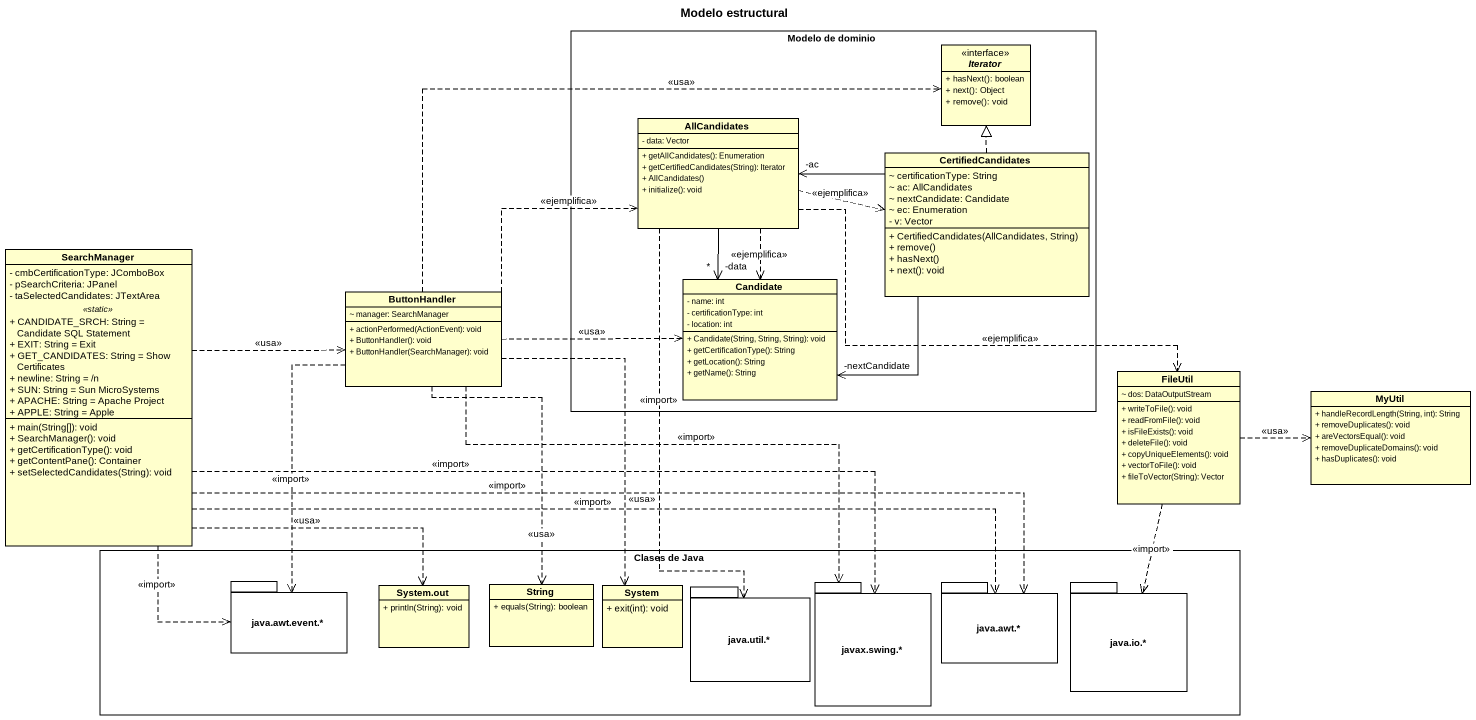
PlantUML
@startuml
title Modelo estructural
hide circle
hide empty members
skinparam classAttributeIconSize 0
rectangle "Modelo de dominio" as Modelo_de_dominio {
  interface Iterator {
    + hasNext(): boolean
    + next(): Object
    + remove(): void
  }
  class AllCandidates {
    - data: Vector
    + getAllCandidates(): Enumeration
    + getCertifiedCandidates(String): Iterator
    + AllCandidates()
    + initialize(): void
  }
  class CertifiedCandidates {
    ~ certificationType: String
    ~ ac: AllCandidates
    ~ nextCandidate: Candidate
    ~ ec: Enumeration
    - v: Vector
    + CertifiedCandidates(AllCandidates, String)
    + remove()
    + hasNext()
    + next(): void
  }
  class Candidate {
    - name: int
    - certificationType: int
    - location: int
    + Candidate(String, String, String): void
    + getCertificationType(): String
    + getLocation(): String
    + getName(): String
  }
}
class SearchManager {
  - cmbCertificationType: JComboBox
  - pSearchCriteria: JPanel
  - taSelectedCandidates: JTextArea
  .. <<static>> ..
  + CANDIDATE_SRCH: String = Candidate SQL Statement
  + EXIT: String = Exit
  + GET_CANDIDATES: String = Show Certificates
  + newline: String = /n
  + SUN: String = Sun MicroSystems
  + APACHE: String = Apache Project
  + APPLE: String = Apple
  --
  + main(String[]): void
  + SearchManager(): void
  + getCertificationType(): void
  + getContentPane(): Container
  + setSelectedCandidates(String): void
}
class ButtonHandler {
  ~ manager: SearchManager
  + actionPerformed(ActionEvent): void
  + ButtonHandler(): void
  + ButtonHandler(SearchManager): void
}
class FileUtil {
  ~ dos: DataOutputStream
  + writeToFile(): void
  + readFromFile(): void
  + isFileExists(): void
  + deleteFile(): void
  + copyUniqueElements(): void
  + vectorToFile(): void
  + fileToVector(String): Vector
}
class MyUtil {
  + handleRecordLength(String, int): String
  + removeDuplicates(): void
  + areVectorsEqual(): void
  + removeDuplicateDomains(): void
  + hasDuplicates(): void
}
rectangle "Clases de Java" as Clases_de_Java {
  package "java.awt.event.*" as java_awt_event {
  }
  class "System.out" as System_out {
    + println(String): void
  }
  class String {
    + equals(String): boolean
  }
  class System {
    + exit(int): void
  }
  package "java.util.*" as java_util {
  }
  package "javax.swing.*" as javax_swing {
  }
  package "java.awt.*" as java_awt {
  }
  package "java.io.*" as java_io {
  }
}
AllCandidates .right.> CertifiedCandidates : <<ejemplifica>>
AllCandidates "-ac" <-right- CertifiedCandidates
AllCandidates ..> Candidate : <<ejemplifica>>
AllCandidates --> "-data\n*" Candidate
AllCandidates .right.> FileUtil : <<ejemplifica>>
AllCandidates ..> java_util : <<import>>
CertifiedCandidates .up.|> Iterator
CertifiedCandidates -left-> "-nextCandidate" Candidate
SearchManager .right.> ButtonHandler : <<usa>>
SearchManager ..> java_awt_event : <<import>>
SearchManager ..> System_out : <<usa>>
SearchManager .right.> javax_swing : <<import>>
SearchManager .right.> java_awt : <<import>>
SearchManager .right.> java_awt : <<import>>
ButtonHandler .right.> Iterator : <<usa>>
ButtonHandler .right.> AllCandidates : <<ejemplifica>>
ButtonHandler .right.> Candidate : <<usa>>
ButtonHandler ..> java_awt_event : <<import>>
ButtonHandler ..> String : <<usa>>
ButtonHandler ..> System : <<usa>>
ButtonHandler ..> javax_swing : <<import>>
FileUtil .right.> MyUtil : <<usa>>
FileUtil ..> java_io : <<import>>
@enduml
